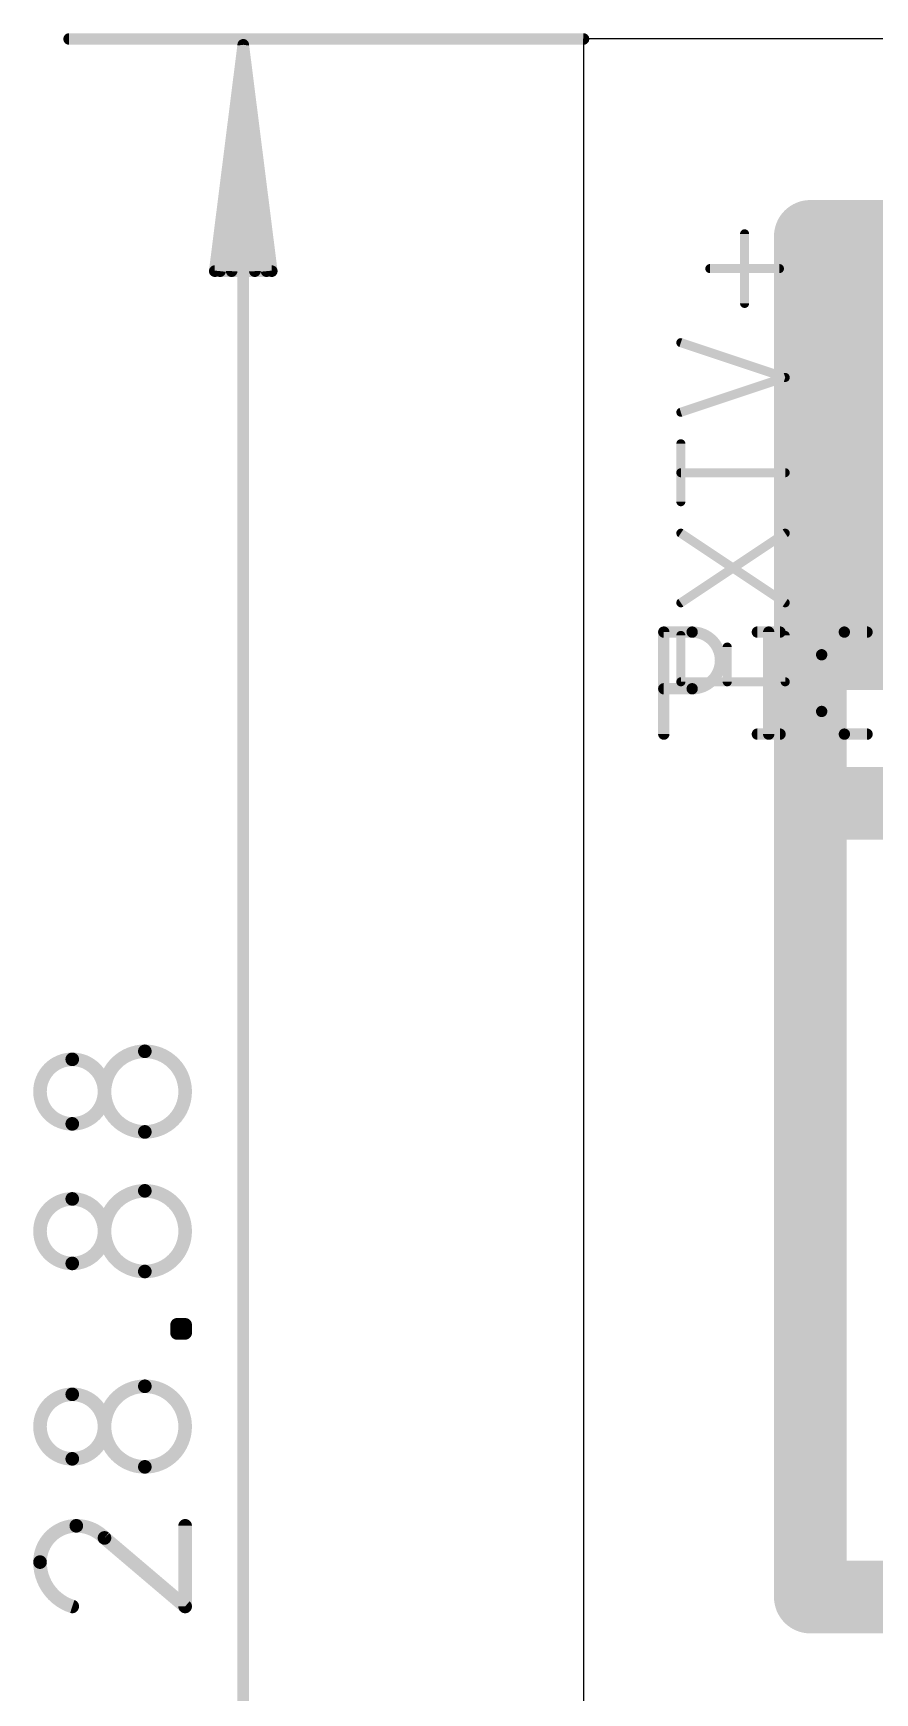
# Model space of a CAD drawing. Extents: x 37 to 104.2, y 46.2 to 81.
# Drawn here: x 37.02 to 46.44, y 62.43 to 81.02 of the extents above; entities that cross this region are included whole.
import ezdxf

# ---------------------------------------------------------------- set-up
doc = ezdxf.new("R2010")
doc.units = 0
for name, color, linetype in [('1', 12, 'CONTINUOUS'), ('20', 31, 'CONTINUOUS'), ('25', 253, 'CONTINUOUS')]:
    doc.layers.add(name, color=color, linetype=linetype)

# ---------------------------------------------------------------- blocks, each defined once
blk = doc.blocks.new('RECT')
blk.add_solid([(-0.5, -0.5), (0.5, -0.5), (-0.5, 0.5), (0.5, 0.5)])

msp = doc.modelspace()

# ---------------------------------------------------------------- linework, layer by layer
at = {"layer": '1'}
for points, const_width in [([(43.18, 80.95), (37.42, 80.95)], 0.13), ([(39.37, 80.885), (39.0508, 78.35)], 0.13), ([(39.37, 80.885), (39.11, 78.35)], 0.13), ([(39.37, 80.885), (39.24, 78.35)], 0.13), ([(39.37, 80.885), (39.37, 52.135)], 0.13), ([(39.6892, 78.35), (39.37, 80.885)], 0.13), ([(39.5, 78.35), (39.37, 80.885)], 0.13), ([(39.63, 78.35), (39.37, 80.885)], 0.13), ([(77.47, 78.74), (45.72, 78.74)], 0.8128), ([(45.72, 78.74), (45.72, 76.2)], 0.8128), ([(39.0508, 78.35), (39.6892, 78.35)], 0.13), ([(45.72, 76.2), (45.72, 72.39)], 0.8128), ([(46.99, 76.2), (45.72, 76.2)], 0.8128), ([(45.72, 63.5), (45.72, 72.39)], 0.8128), ([(45.72, 72.39), (48.26, 72.39)], 0.8128), ([(38.629, 66.4589), (38.629, 66.5492)], 0.1524), ([(38.629, 66.5492), (38.7193, 66.5492)], 0.1524), ([(38.7193, 66.5492), (38.7193, 66.4589)], 0.1524), ([(38.7193, 66.4589), (38.629, 66.4589)], 0.1524), ([(38.7193, 63.3952), (38.7193, 64.2983)], 0.1524), ([(37.8162, 64.1628), (38.7193, 63.3952)], 0.1524), ([(48.53, 63.5), (45.72, 63.5)], 0.8128)]:
    msp.add_lwpolyline(points, dxfattribs=dict(at, const_width=const_width))
for points, const_width in [([(37.42, 80.9825, 1), (37.42, 80.9175)], 0.065), ([(39.4025, 80.885, 1), (39.3375, 80.885)], 0.065), ([(39.4022, 80.8891, 1), (39.3378, 80.8809)], 0.065), ([(39.4025, 80.8833, 1), (39.3375, 80.8867)], 0.065), ([(39.4025, 80.8867, 1), (39.3375, 80.8833)], 0.065), ([(39.4023, 80.8883, 1), (39.3377, 80.8817)], 0.065), ([(39.4023, 80.8817, 1), (39.3377, 80.8883)], 0.065), ([(39.4022, 80.8809, 1), (39.3378, 80.8891)], 0.065), ([(43.18, 80.9175, 1), (43.18, 80.9825)], 0.065), ([(45.72, 78.9432, 1), (45.72, 78.5368)], 0.4064), ([(45.9232, 78.74, 1), (45.5168, 78.74)], 0.4064), ([(39.0185, 78.3541, 1), (39.083, 78.3459)], 0.065), ([(39.0508, 78.3825, 1), (39.0508, 78.3175)], 0.065), ([(39.0777, 78.3533, 1), (39.1423, 78.3467)], 0.065), ([(39.2075, 78.3517, 1), (39.2725, 78.3483)], 0.065), ([(39.4675, 78.3483, 1), (39.5325, 78.3517)], 0.065), ([(39.5977, 78.3467, 1), (39.6623, 78.3533)], 0.065), ([(39.657, 78.3459, 1), (39.7215, 78.3541)], 0.065), ([(39.6892, 78.3175, 1), (39.6892, 78.3825)], 0.065), ([(45.9232, 76.2, 1), (45.5168, 76.2)], 0.4064), ([(45.72, 76.4032, 1), (45.72, 75.9968)], 0.4064), ([(45.5168, 76.2, 1), (45.9232, 76.2)], 0.4064), ([(45.9232, 72.39, 1), (45.5168, 72.39)], 0.4064), ([(45.72, 72.5932, 1), (45.72, 72.1868)], 0.4064), ([(45.5168, 72.39, 1), (45.9232, 72.39)], 0.4064), ([(37.4549, 69.5226, 1), (37.4549, 68.8001)], 0.1524), ([(37.4549, 68.8001, 1), (37.4549, 69.5226)], 0.1524), ([(37.4549, 69.5607, 1), (37.4549, 69.4845)], 0.0762), ([(37.4549, 69.4845, 1), (37.4549, 69.5607)], 0.0762), ([(38.2677, 69.6129, 1), (38.2677, 68.7098)], 0.1524), ([(38.2677, 68.7098, 1), (38.2677, 69.6129)], 0.1524), ([(38.2677, 69.651, 1), (38.2677, 69.5748)], 0.0762), ([(38.2677, 69.5748, 1), (38.2677, 69.651)], 0.0762), ([(37.4549, 68.8382, 1), (37.4549, 68.762)], 0.0762), ([(37.4549, 68.762, 1), (37.4549, 68.8382)], 0.0762), ([(38.2677, 68.7479, 1), (38.2677, 68.6717)], 0.0762), ([(38.2677, 68.6717, 1), (38.2677, 68.7479)], 0.0762), ([(37.4549, 67.9595, 1), (37.4549, 67.237)], 0.1524), ([(37.4549, 67.237, 1), (37.4549, 67.9595)], 0.1524), ([(37.4549, 67.9976, 1), (37.4549, 67.9214)], 0.0762), ([(37.4549, 67.9214, 1), (37.4549, 67.9976)], 0.0762), ([(38.2677, 68.0498, 1), (38.2677, 67.1467)], 0.1524), ([(38.2677, 67.1467, 1), (38.2677, 68.0498)], 0.1524), ([(38.2677, 68.0879, 1), (38.2677, 68.0117)], 0.0762), ([(38.2677, 68.0117, 1), (38.2677, 68.0879)], 0.0762), ([(37.4549, 67.2751, 1), (37.4549, 67.1989)], 0.0762), ([(37.4549, 67.1989, 1), (37.4549, 67.2751)], 0.0762), ([(38.2677, 67.1848, 1), (38.2677, 67.1086)], 0.0762), ([(38.2677, 67.1086, 1), (38.2677, 67.1848)], 0.0762), ([(38.6671, 66.5492, 1), (38.5909, 66.5492)], 0.0762), ([(38.629, 66.5873, 1), (38.629, 66.5111)], 0.0762), ([(38.7574, 66.5492, 1), (38.6812, 66.5492)], 0.0762), ([(38.7193, 66.5111, 1), (38.7193, 66.5873)], 0.0762), ([(38.629, 66.497, 1), (38.629, 66.4208)], 0.0762), ([(38.5909, 66.4589, 1), (38.6671, 66.4589)], 0.0762), ([(38.6812, 66.4589, 1), (38.7574, 66.4589)], 0.0762), ([(38.7193, 66.4208, 1), (38.7193, 66.497)], 0.0762), ([(37.4549, 65.7711, 1), (37.4549, 65.0486)], 0.1524), ([(37.4549, 65.0486, 1), (37.4549, 65.7711)], 0.1524), ([(37.4549, 65.8092, 1), (37.4549, 65.733)], 0.0762), ([(37.4549, 65.733, 1), (37.4549, 65.8092)], 0.0762), ([(38.2677, 65.8614, 1), (38.2677, 64.9583)], 0.1524), ([(38.2677, 64.9583, 1), (38.2677, 65.8614)], 0.1524), ([(38.2677, 65.8995, 1), (38.2677, 65.8233)], 0.0762), ([(38.2677, 65.8233, 1), (38.2677, 65.8995)], 0.0762), ([(37.4549, 65.0867, 1), (37.4549, 65.0105)], 0.0762), ([(37.4549, 65.0105, 1), (37.4549, 65.0867)], 0.0762), ([(38.2677, 64.9964, 1), (38.2677, 64.9202)], 0.0762), ([(38.2677, 64.9202, 1), (38.2677, 64.9964)], 0.0762), ([(37.5001, 64.2983, 0.4142), (37.0937, 63.8919)], 0.1524), ([(37.8162, 64.1628, 0.2053), (37.5001, 64.2983)], 0.1524), ([(37.5001, 64.3364, 1), (37.5001, 64.2602)], 0.0762), ([(37.5001, 64.2602, 1), (37.5001, 64.3364)], 0.0762), ([(38.7574, 64.2983, 1), (38.6812, 64.2983)], 0.0762), ([(37.8409, 64.1919, 1), (37.7915, 64.1338)], 0.0762), ([(37.7886, 64.1366, 1), (37.8438, 64.1891)], 0.0762), ([(37.0937, 63.8919, 0.3252), (37.4549, 63.3952)], 0.1524), ([(37.1318, 63.8919, 1), (37.0556, 63.8919)], 0.0762), ([(37.0556, 63.8919, 1), (37.1318, 63.8919)], 0.0762), ([(45.72, 63.7032, 1), (45.72, 63.2968)], 0.4064), ([(45.5168, 63.5, 1), (45.9232, 63.5)], 0.4064), ([(37.4432, 63.359, 1), (37.4667, 63.4314)], 0.0762), ([(38.6812, 63.3952, 1), (38.7574, 63.3952)], 0.0762), ([(38.6946, 63.3662, 1), (38.744, 63.4242)], 0.0762)]:
    msp.add_lwpolyline(points, format="xyb", dxfattribs=dict(at, const_width=const_width))
at = {"layer": '20'}
for p, q in [((104.12, 80.95), (43.18, 80.95)), ((43.18, 80.95), (43.18, 52.07))]:
    msp.add_line(p, q, dxfattribs=at)
at = {"layer": '25'}
for points, const_width in [([(44.9848, 77.9889), (44.9848, 78.7679)], 0.1016), ([(45.3743, 78.3784), (44.5954, 78.3784)], 0.1016), ([(45.4392, 77.1592), (44.2708, 77.5487)], 0.1016), ([(44.2708, 76.7697), (45.4392, 77.1592)], 0.1016), ([(44.2708, 75.7678), (44.2708, 76.4169)], 0.1016), ([(45.4392, 76.0924), (44.2708, 76.0924)], 0.1016), ([(45.4392, 74.6361), (44.2708, 75.4151)], 0.1016), ([(44.2708, 74.6361), (45.4392, 75.4151)], 0.1016), ([(44.0798, 73.1647), (44.0798, 74.3077)], 0.127), ([(44.0798, 74.3077), (44.3973, 74.3077)], 0.127), ([(45.1275, 74.3077), (45.3815, 74.3077)], 0.127), ([(45.2545, 74.3077), (45.2545, 73.1647)], 0.127), ([(46.1017, 74.3077), (46.3557, 74.3077)], 0.127), ([(44.2708, 73.7508), (44.2708, 74.2701)], 0.1016), ([(44.7901, 73.7508), (44.7901, 74.1403)], 0.1016), ([(45.4392, 74.2701), (45.4392, 73.7508)], 0.1016), ([(45.8477, 73.4187), (45.8477, 74.0537)], 0.127), ([(45.4392, 73.7508), (44.2708, 73.7508)], 0.1016), ([(44.3973, 73.6727), (44.0798, 73.6727)], 0.127), ([(45.1275, 73.1647), (45.3815, 73.1647)], 0.127), ([(46.3557, 73.1647), (46.1017, 73.1647)], 0.127)]:
    msp.add_lwpolyline(points, dxfattribs=dict(at, const_width=const_width))
for points, const_width in [([(45.0102, 78.7679, 1), (44.9594, 78.7679)], 0.0508), ([(44.5954, 78.4038, 1), (44.5954, 78.353)], 0.0508), ([(45.3743, 78.353, 1), (45.3743, 78.4038)], 0.0508), ([(44.9594, 77.9889, 1), (45.0102, 77.9889)], 0.0508), ([(44.2788, 77.5728, 1), (44.2628, 77.5246)], 0.0508), ([(45.4472, 77.1351, 1), (45.4312, 77.1833)], 0.0508), ([(45.4312, 77.1351, 1), (45.4472, 77.1833)], 0.0508), ([(44.2628, 76.7938, 1), (44.2788, 76.7456)], 0.0508), ([(44.2962, 76.4169, 1), (44.2454, 76.4169)], 0.0508), ([(44.2708, 76.1178, 1), (44.2708, 76.067)], 0.0508), ([(45.4392, 76.067, 1), (45.4392, 76.1178)], 0.0508), ([(44.2454, 75.7678, 1), (44.2962, 75.7678)], 0.0508), ([(44.2849, 75.4362, 1), (44.2567, 75.3939)], 0.0508), ([(45.4533, 75.3939, 1), (45.4251, 75.4362)], 0.0508), ([(44.2567, 74.6573, 1), (44.2849, 74.615)], 0.0508), ([(45.4251, 74.615, 1), (45.4533, 74.6573)], 0.0508), ([(44.1115, 74.3077, 1), (44.048, 74.3077)], 0.0635), ([(44.0798, 74.3394, 1), (44.0798, 74.2759)], 0.0635), ([(44.3973, 73.6727, 1), (44.3973, 74.3077)], 0.127), ([(44.3973, 74.3394, 1), (44.3973, 74.2759)], 0.0635), ([(44.3973, 74.2759, 1), (44.3973, 74.3394)], 0.0635), ([(45.1275, 74.3394, 1), (45.1275, 74.2759)], 0.0635), ([(45.2863, 74.3077, 1), (45.2228, 74.3077)], 0.0635), ([(45.3815, 74.2759, 1), (45.3815, 74.3394)], 0.0635), ([(46.1017, 74.3077, 0.4142), (45.8477, 74.0537)], 0.127), ([(46.1017, 74.3394, 1), (46.1017, 74.2759)], 0.0635), ([(46.1017, 74.2759, 1), (46.1017, 74.3394)], 0.0635), ([(46.3557, 74.2759, 1), (46.3557, 74.3394)], 0.0635), ([(44.2962, 74.2701, 1), (44.2454, 74.2701)], 0.0508), ([(44.8155, 74.1403, 1), (44.7647, 74.1403)], 0.0508), ([(45.4646, 74.2701, 1), (45.4138, 74.2701)], 0.0508), ([(45.8794, 74.0537, 1), (45.8159, 74.0537)], 0.0635), ([(45.8159, 74.0537, 1), (45.8794, 74.0537)], 0.0635), ([(44.2708, 73.7762, 1), (44.2708, 73.7254)], 0.0508), ([(45.4392, 73.7254, 1), (45.4392, 73.7762)], 0.0508), ([(44.0798, 73.7045, 1), (44.0798, 73.641)], 0.0635), ([(44.2454, 73.7508, 1), (44.2962, 73.7508)], 0.0508), ([(44.3973, 73.7045, 1), (44.3973, 73.641)], 0.0635), ([(44.3973, 73.641, 1), (44.3973, 73.7045)], 0.0635), ([(44.7647, 73.7508, 1), (44.8155, 73.7508)], 0.0508), ([(45.4138, 73.7508, 1), (45.4646, 73.7508)], 0.0508), ([(45.8794, 73.4187, 1), (45.8159, 73.4187)], 0.0635), ([(45.8159, 73.4187, 1), (45.8794, 73.4187)], 0.0635), ([(45.8477, 73.4187, 0.4142), (46.1017, 73.1647)], 0.127), ([(44.048, 73.1647, 1), (44.1115, 73.1647)], 0.0635), ([(45.1275, 73.1965, 1), (45.1275, 73.133)], 0.0635), ([(45.2228, 73.1647, 1), (45.2863, 73.1647)], 0.0635), ([(45.3815, 73.133, 1), (45.3815, 73.1965)], 0.0635), ([(46.1017, 73.1965, 1), (46.1017, 73.133)], 0.0635), ([(46.1017, 73.133, 1), (46.1017, 73.1965)], 0.0635), ([(46.3557, 73.133, 1), (46.3557, 73.1965)], 0.0635)]:
    msp.add_lwpolyline(points, format="xyb", dxfattribs=dict(at, const_width=const_width))

# ---------------------------------------------------------------- block references
at = {"layer": '1', "xscale": 2.54, "yscale": 5.08}
msp.add_blockref('RECT', (46.99, 76.2), dxfattribs=at)

doc.saveas('drawing.dxf')
